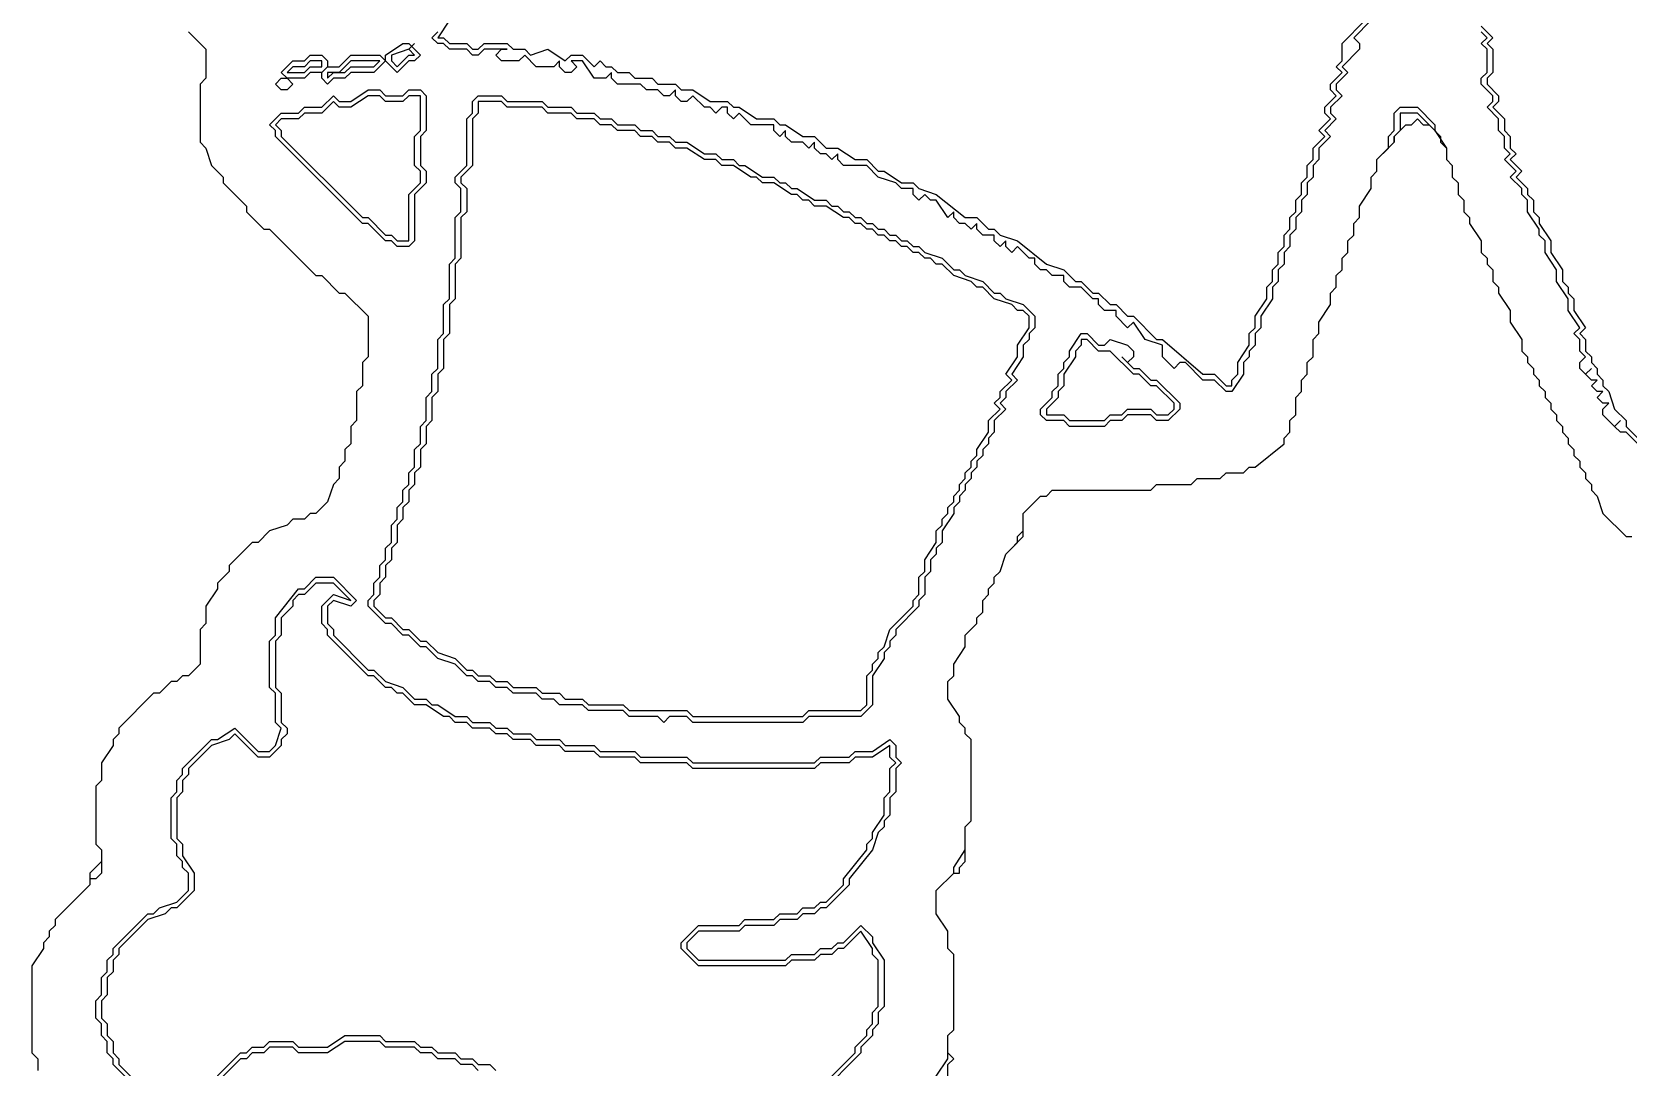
# Model space of a CAD drawing. Header units: millimetres. Extents: x 2 to 58.7, y 4.1 to 84.
# Drawn here: x 4.48 to 21.17, y 15.25 to 26.06 of the extents above; entities that cross this region are included whole.
import ezdxf

# ---------------------------------------------------------------- set-up
doc = ezdxf.new("R2010")
doc.units = ezdxf.units.MM
for name, color, linetype, true_color in [('CUT_OUTER', 1, 'Continuous', 0xa7a7a7), ('FILL_BLUE', 6, 'Continuous', 0x196fc6), ('FILL_SKIN', 3, 'Continuous', 0xfad3ab), ('FILL_WHITE', 4, 'Continuous', 0xf5f3f0), ('RAISED_METAL', 2, 'Continuous', 0xa7a7a7)]:
    doc.layers.add(name, color=color, linetype=linetype, true_color=true_color)

msp = doc.modelspace()

# ---------------------------------------------------------------- linework, layer by layer
at = {"layer": 'CUT_OUTER'}
for points in [[(6.121, 26.061), (6.303, 25.879), (6.303, 25.576), (6.242, 25.515), (6.242, 24.909), (6.303, 24.848), (6.363, 24.667), (6.484, 24.545), (6.484, 24.485), (6.727, 24.242), (6.727, 24.182), (6.909, 24), (6.969, 24), (7.454, 23.515), (7.515, 23.515), (7.696, 23.333), (7.757, 23.333), (7.999, 23.091), (7.999, 22.667), (7.939, 22.606), (7.939, 22.364), (7.878, 22.303), (7.878, 22), (7.818, 21.939), (7.818, 21.758), (7.757, 21.697), (7.757, 21.576), (7.696, 21.515), (7.696, 21.394), (7.636, 21.333), (7.575, 21.152), (7.454, 21.03), (7.393, 21.03), (7.333, 20.97), (7.212, 20.97), (7.151, 20.909), (6.969, 20.848), (6.848, 20.727), (6.787, 20.727), (6.545, 20.485), (6.545, 20.424), (6.424, 20.303), (6.424, 20.242), (6.303, 20.061), (6.303, 19.879), (6.242, 19.818), (6.242, 19.455), (6.121, 19.333), (6.06, 19.333), (6, 19.273), (5.939, 19.273), (5.818, 19.152), (5.757, 19.152), (5.394, 18.788), (5.394, 18.727), (5.333, 18.667), (5.333, 18.606), (5.212, 18.424), (5.212, 18.242), (5.151, 18.182), (5.151, 17.576), (5.212, 17.515), (5.212, 17.394), (5.091, 17.273), (5.091, 17.152), (4.727, 16.788), (4.727, 16.727), (4.666, 16.667), (4.666, 16.606), (4.606, 16.545), (4.606, 16.485), (4.485, 16.303), (4.485, 15.394), (4.545, 15.333), (4.545, 15.212)], [(14.059, 15.152), (14.059, 15.273), (14.12, 15.333), (14.059, 15.394), (14.059, 15.576), (14.12, 15.636), (14.12, 16.424), (14.059, 16.485), (14.059, 16.667), (13.938, 16.848), (13.938, 17.091), (14.12, 17.273), (14.18, 17.273), (14.18, 17.333), (14.241, 17.394), (14.241, 17.758), (14.302, 17.818), (14.302, 18.667), (14.241, 18.727), (14.241, 18.788), (14.18, 18.848), (14.18, 18.909), (14.059, 19.091), (14.059, 19.273), (14.12, 19.333), (14.12, 19.455), (14.241, 19.636), (14.241, 19.758), (14.362, 19.879), (14.362, 19.939), (14.423, 20), (14.423, 20.121), (14.483, 20.182), (14.483, 20.242), (14.544, 20.303), (14.544, 20.364), (14.605, 20.424), (14.665, 20.606), (14.847, 20.788), (14.847, 21.03), (15.029, 21.212), (15.089, 21.212), (15.15, 21.273), (16.18, 21.273), (16.241, 21.333), (16.604, 21.333), (16.665, 21.394), (16.907, 21.394), (16.968, 21.455), (17.15, 21.455), (17.21, 21.515), (17.271, 21.515), (17.574, 21.758), (17.574, 21.818), (17.634, 21.879), (17.634, 22), (17.695, 22.061), (17.695, 22.242), (17.756, 22.303), (17.756, 22.424), (17.816, 22.485), (17.816, 22.606), (17.877, 22.667), (17.877, 22.848), (17.937, 22.909), (17.937, 23.03), (18.059, 23.212), (18.059, 23.333), (18.119, 23.394), (18.119, 23.515), (18.18, 23.576), (18.18, 23.697), (18.24, 23.758), (18.24, 23.879), (18.301, 23.939), (18.301, 24.061), (18.362, 24.121), (18.362, 24.242), (18.483, 24.424), (18.483, 24.545), (18.543, 24.606), (18.543, 24.727), (18.725, 24.909), (18.725, 24.97), (18.846, 25.091), (18.907, 25.091), (18.968, 25.152), (19.028, 25.091), (19.089, 25.091), (19.21, 24.97), (19.21, 24.909), (19.271, 24.848), (19.271, 24.727), (19.331, 24.667), (19.331, 24.545), (19.392, 24.485), (19.392, 24.364), (19.452, 24.303), (19.452, 24.182), (19.513, 24.121), (19.513, 24.061), (19.634, 23.879), (19.634, 23.758), (19.695, 23.697), (19.695, 23.636), (19.755, 23.576), (19.755, 23.455), (19.816, 23.394), (19.816, 23.333), (19.937, 23.152), (19.937, 23.03), (20.058, 22.848), (20.058, 22.727), (20.119, 22.667), (20.119, 22.606), (20.18, 22.545), (20.18, 22.485), (20.24, 22.424), (20.24, 22.364), (20.301, 22.303), (20.301, 22.242), (20.361, 22.182), (20.361, 22.121), (20.422, 22.061), (20.422, 22), (20.483, 21.939), (20.483, 21.879), (20.543, 21.818), (20.543, 21.758), (20.604, 21.697), (20.604, 21.636), (20.664, 21.576), (20.664, 21.515), (20.725, 21.455), (20.725, 21.394), (20.786, 21.333), (20.786, 21.273), (20.846, 21.212), (20.907, 21.03), (21.149, 20.788), (21.21, 20.788)]]:
    msp.add_lwpolyline(points, dxfattribs=at)
at = {"layer": 'FILL_BLUE'}
for points in [[(8.848, 26.182), (8.727, 26), (8.787, 26), (8.848, 25.939), (9.03, 25.939), (9.09, 25.879), (9.151, 25.879), (9.211, 25.939), (9.454, 25.939), (9.514, 25.879), (9.636, 25.879), (9.696, 25.818), (9.878, 25.879), (10.06, 25.758), (10.12, 25.818), (10.241, 25.818), (10.363, 25.697), (10.423, 25.758), (10.484, 25.697), (10.544, 25.697), (10.605, 25.636), (10.726, 25.636), (10.787, 25.576), (10.969, 25.576), (11.029, 25.515), (11.211, 25.515), (11.272, 25.455), (11.393, 25.455), (11.575, 25.333), (11.756, 25.333), (11.817, 25.273), (11.878, 25.273), (12.059, 25.152), (12.241, 25.152), (12.302, 25.091), (12.362, 25.091), (12.544, 24.97), (12.665, 24.97), (12.787, 24.848), (12.908, 24.848), (13.09, 24.727), (13.211, 24.727), (13.332, 24.606), (13.393, 24.606), (13.574, 24.485), (13.696, 24.485), (13.756, 24.424), (13.938, 24.364), (14.241, 24.121), (14.362, 24.121), (14.483, 24), (14.544, 24), (14.605, 23.939), (14.786, 23.879), (15.089, 23.636), (15.271, 23.576), (15.392, 23.455), (15.453, 23.455), (15.574, 23.333), (15.635, 23.333), (15.756, 23.212), (15.817, 23.212), (15.938, 23.091), (15.998, 23.091), (16.241, 22.848), (16.301, 22.848), (16.726, 22.485), (16.847, 22.485), (16.968, 22.364), (17.029, 22.364), (17.029, 22.424), (17.089, 22.485), (17.089, 22.606), (17.21, 22.788), (17.21, 22.909), (17.271, 22.97), (17.271, 23.091), (17.392, 23.273), (17.392, 23.394), (17.453, 23.455), (17.453, 23.576), (17.513, 23.636), (17.513, 23.758), (17.574, 23.818), (17.574, 23.939), (17.634, 24), (17.634, 24.121), (17.695, 24.182), (17.695, 24.303), (17.756, 24.364), (17.756, 24.485), (17.816, 24.545), (17.816, 24.667), (17.877, 24.727), (17.877, 24.848), (17.998, 24.97), (17.937, 25.03), (18.059, 25.152), (17.998, 25.212), (17.998, 25.273), (18.119, 25.394), (18.059, 25.455), (18.059, 25.515), (18.18, 25.636), (18.119, 25.697), (18.18, 25.758), (18.18, 25.939), (18.422, 26.182)], [(19.634, 26.121), (19.755, 26), (19.695, 25.939), (19.755, 25.879), (19.755, 25.636), (19.695, 25.576), (19.695, 25.515), (19.816, 25.394), (19.816, 25.333), (19.755, 25.273), (19.877, 25.152), (19.877, 25.03), (19.937, 24.97), (19.937, 24.848), (19.998, 24.788), (19.937, 24.727), (20.058, 24.606), (19.998, 24.545), (20.119, 24.424), (20.119, 24.364), (20.18, 24.303), (20.18, 24.182), (20.24, 24.121), (20.24, 24.061), (20.361, 23.879), (20.361, 23.758), (20.483, 23.576), (20.483, 23.455), (20.543, 23.394), (20.543, 23.333), (20.604, 23.273), (20.604, 23.152), (20.725, 22.97), (20.664, 22.909), (20.725, 22.848), (20.725, 22.727), (20.786, 22.667), (20.786, 22.606), (20.846, 22.545), (20.846, 22.485), (20.907, 22.424), (20.907, 22.364), (20.967, 22.303), (21.028, 22.121), (21.149, 22), (21.149, 21.939), (21.331, 21.758)]]:
    msp.add_lwpolyline(points, dxfattribs=at)
for points in [[(7.515, 25.758), (7.393, 25.758), (7.333, 25.697), (7.212, 25.697), (7.151, 25.636), (7.333, 25.636), (7.393, 25.697), (7.515, 25.697)], [(7.03, 25.091), (7.09, 25.03), (7.09, 24.97), (7.939, 24.121), (7.999, 24.121), (8.181, 23.939), (8.242, 23.939), (8.302, 23.879), (8.424, 23.879), (8.424, 24.364), (8.545, 24.485), (8.545, 24.606), (8.484, 24.667), (8.484, 24.97), (8.545, 25.03), (8.545, 25.394), (8.424, 25.394), (8.363, 25.333), (8.181, 25.333), (8.121, 25.394), (7.999, 25.394), (7.818, 25.273), (7.696, 25.273), (7.636, 25.333), (7.515, 25.212), (7.333, 25.212), (7.272, 25.152), (7.09, 25.152)], [(15.089, 22.061), (15.271, 22.061), (15.332, 22), (15.695, 22), (15.756, 22.061), (15.877, 22.061), (15.938, 22.121), (16.18, 22.121), (16.241, 22.061), (16.362, 22.061), (16.423, 22.121), (16.423, 22.182), (16.241, 22.364), (16.18, 22.364), (16.059, 22.485), (15.998, 22.485), (15.756, 22.727), (15.635, 22.727), (15.514, 22.848), (15.453, 22.848), (15.453, 22.788), (15.392, 22.727), (15.392, 22.667), (15.271, 22.485), (15.271, 22.364), (15.211, 22.303), (15.211, 22.242), (15.089, 22.121)]]:
    msp.add_lwpolyline(points, close=True, dxfattribs=at)
at = {"layer": 'FILL_SKIN'}
msp.add_lwpolyline([(9.151, 25.333), (9.151, 25.212), (9.09, 25.152), (9.09, 24.667), (8.969, 24.545), (8.969, 24.485), (9.03, 24.424), (9.03, 24.182), (8.969, 24.121), (8.969, 23.697), (8.908, 23.636), (8.908, 23.273), (8.848, 23.212), (8.848, 22.909), (8.787, 22.848), (8.787, 22.545), (8.727, 22.485), (8.727, 22.303), (8.666, 22.242), (8.666, 22), (8.605, 21.939), (8.605, 21.758), (8.545, 21.697), (8.545, 21.515), (8.484, 21.455), (8.484, 21.333), (8.424, 21.273), (8.424, 21.152), (8.363, 21.091), (8.363, 20.97), (8.302, 20.909), (8.302, 20.727), (8.242, 20.667), (8.242, 20.545), (8.181, 20.485), (8.181, 20.364), (8.121, 20.303), (8.121, 20.182), (8.06, 20.121), (8.06, 20.061), (8.181, 19.939), (8.242, 19.939), (8.363, 19.818), (8.424, 19.818), (8.545, 19.697), (8.605, 19.697), (8.727, 19.576), (8.908, 19.515), (9.03, 19.394), (9.09, 19.394), (9.151, 19.333), (9.272, 19.333), (9.333, 19.273), (9.454, 19.273), (9.514, 19.212), (9.757, 19.212), (9.817, 19.152), (9.999, 19.152), (10.06, 19.091), (10.241, 19.091), (10.302, 19.03), (10.666, 19.03), (10.726, 18.97), (11.332, 18.97), (11.393, 18.909), (12.544, 18.909), (12.605, 18.97), (13.15, 18.97), (13.211, 19.03), (13.211, 19.333), (13.271, 19.394), (13.271, 19.455), (13.332, 19.515), (13.332, 19.576), (13.393, 19.636), (13.453, 19.818), (13.696, 20.061), (13.696, 20.121), (13.756, 20.182), (13.756, 20.364), (13.817, 20.424), (13.817, 20.545), (13.938, 20.727), (13.938, 20.848), (13.999, 20.909), (13.999, 20.97), (14.059, 21.03), (14.059, 21.091), (14.12, 21.152), (14.12, 21.212), (14.18, 21.273), (14.18, 21.333), (14.241, 21.394), (14.241, 21.455), (14.302, 21.515), (14.302, 21.576), (14.362, 21.636), (14.362, 21.697), (14.483, 21.879), (14.483, 22), (14.605, 22.121), (14.544, 22.182), (14.605, 22.242), (14.605, 22.303), (14.726, 22.424), (14.665, 22.485), (14.786, 22.667), (14.786, 22.788), (14.908, 22.97), (14.908, 23.091), (14.847, 23.152), (14.786, 23.152), (14.726, 23.212), (14.544, 23.273), (14.423, 23.394), (14.362, 23.394), (14.302, 23.455), (14.12, 23.515), (13.999, 23.636), (13.938, 23.636), (13.877, 23.697), (13.817, 23.697), (13.756, 23.758), (13.696, 23.758), (13.635, 23.818), (13.574, 23.818), (13.514, 23.879), (13.453, 23.879), (13.393, 23.939), (13.332, 23.939), (13.271, 24), (13.211, 24), (13.15, 24.061), (13.09, 24.061), (13.029, 24.121), (12.968, 24.121), (12.787, 24.242), (12.665, 24.242), (12.605, 24.303), (12.544, 24.303), (12.484, 24.364), (12.423, 24.364), (12.241, 24.485), (12.12, 24.485), (12.059, 24.545), (11.999, 24.545), (11.817, 24.667), (11.696, 24.667), (11.635, 24.727), (11.514, 24.727), (11.332, 24.848), (11.211, 24.848), (11.15, 24.909), (11.029, 24.909), (10.969, 24.97), (10.847, 24.97), (10.787, 25.03), (10.605, 25.03), (10.544, 25.091), (10.423, 25.091), (10.363, 25.152), (10.181, 25.152), (10.12, 25.212), (9.878, 25.212), (9.817, 25.273), (9.454, 25.273), (9.393, 25.333)], close=True, dxfattribs=at)
at = {"layer": 'FILL_WHITE'}
for points in [[(8.484, 25.939), (8.424, 25.879), (8.242, 25.818), (8.242, 25.758), (8.302, 25.697), (8.424, 25.818), (8.484, 25.818), (8.424, 25.879)], [(8.121, 25.758), (7.818, 25.758), (7.696, 25.636), (7.575, 25.636), (7.575, 25.576), (7.636, 25.636), (7.757, 25.636), (7.818, 25.697), (8.06, 25.697)], [(18.725, 24.909), (18.725, 24.97), (18.846, 25.091), (18.907, 25.091), (18.968, 25.152), (19.028, 25.091), (19.089, 25.091), (18.968, 25.212), (18.786, 25.212), (18.786, 25.03), (18.725, 24.97)]]:
    msp.add_lwpolyline(points, close=True, dxfattribs=at)
for points in [[(12.665, 14.97), (13.09, 15.394), (13.09, 15.455), (13.211, 15.576), (13.211, 15.636), (13.271, 15.697), (13.271, 15.818), (13.332, 15.879), (13.332, 16.364), (13.271, 16.424), (13.271, 16.485), (13.15, 16.667), (12.968, 16.485), (12.908, 16.485), (12.847, 16.424), (12.726, 16.424), (12.665, 16.364), (12.423, 16.364), (12.362, 16.303), (11.453, 16.303), (11.272, 16.485), (11.272, 16.545), (11.453, 16.727), (11.878, 16.727), (11.938, 16.788), (12.241, 16.788), (12.302, 16.848), (12.484, 16.848), (12.544, 16.909), (12.665, 16.909), (12.726, 16.97), (12.787, 16.97), (12.968, 17.152), (12.968, 17.212), (13.211, 17.515), (13.211, 17.576), (13.271, 17.636), (13.271, 17.697), (13.393, 17.879), (13.393, 18.061), (13.453, 18.121), (13.453, 18.364), (13.514, 18.424), (13.453, 18.485), (13.453, 18.606), (13.271, 18.485), (13.09, 18.485), (13.029, 18.424), (12.726, 18.424), (12.665, 18.364), (11.393, 18.364), (11.332, 18.424), (10.847, 18.424), (10.787, 18.485), (10.423, 18.485), (10.363, 18.545), (10.06, 18.545), (9.999, 18.606), (9.757, 18.606), (9.696, 18.667), (9.514, 18.667), (9.454, 18.727), (9.333, 18.727), (9.272, 18.788), (9.09, 18.788), (9.03, 18.848), (8.908, 18.848), (8.848, 18.909), (8.787, 18.909), (8.605, 19.03), (8.484, 19.03), (8.363, 19.152), (8.302, 19.152), (8.242, 19.212), (8.181, 19.212), (8.06, 19.333), (7.999, 19.333), (7.575, 19.758), (7.575, 19.818), (7.515, 19.879), (7.515, 20.061), (7.636, 20.182), (7.818, 20.121), (7.636, 20.303), (7.454, 20.303), (7.333, 20.182), (7.272, 20.182), (7.212, 20.121), (7.212, 20.061), (7.09, 19.939), (7.09, 19.758), (7.03, 19.697), (7.03, 19.212), (7.09, 19.152), (7.09, 18.848), (7.151, 18.788), (7.151, 18.727), (7.09, 18.667), (7.09, 18.606), (6.969, 18.485), (6.848, 18.485), (6.606, 18.727), (6.545, 18.667), (6.363, 18.606), (6.121, 18.364), (6.121, 18.303), (6.06, 18.242), (6.06, 18.121), (6, 18.061), (6, 17.636), (6.06, 17.576), (6.06, 17.455), (6.181, 17.273), (6.181, 17.091), (6, 16.909), (5.939, 16.909), (5.878, 16.848), (5.697, 16.788), (5.394, 16.485), (5.394, 16.424), (5.333, 16.364), (5.333, 16.242), (5.272, 16.182), (5.272, 16), (5.212, 15.939), (5.212, 15.758), (5.272, 15.697), (5.272, 15.576), (5.333, 15.515), (5.333, 15.394), (5.394, 15.333), (5.394, 15.273), (5.575, 15.091)], [(6.181, 14.909), (6.666, 15.394), (6.727, 15.394), (6.787, 15.455), (6.909, 15.455), (6.969, 15.515), (7.212, 15.515), (7.272, 15.455), (7.575, 15.455), (7.757, 15.576), (8.121, 15.576), (8.181, 15.515), (8.484, 15.515), (8.545, 15.455), (8.666, 15.455), (8.727, 15.394), (8.908, 15.394), (8.969, 15.333), (9.09, 15.333), (9.151, 15.273), (9.272, 15.273), (9.333, 15.212)]]:
    msp.add_lwpolyline(points, dxfattribs=at)
at = {"layer": 'RAISED_METAL'}
for points in [[(6.121, 26.061), (6.303, 25.879), (6.303, 25.576), (6.242, 25.515), (6.242, 24.909), (6.303, 24.848), (6.363, 24.667), (6.484, 24.545), (6.484, 24.485), (6.727, 24.242), (6.727, 24.182), (6.909, 24), (6.969, 24), (7.454, 23.515), (7.515, 23.515), (7.696, 23.333), (7.757, 23.333), (7.999, 23.091), (7.999, 22.667), (7.939, 22.606), (7.939, 22.364), (7.878, 22.303), (7.878, 22), (7.818, 21.939), (7.818, 21.758), (7.757, 21.697), (7.757, 21.576), (7.696, 21.515), (7.696, 21.394), (7.636, 21.333), (7.575, 21.152), (7.454, 21.03), (7.393, 21.03), (7.333, 20.97), (7.212, 20.97), (7.151, 20.909), (6.969, 20.848), (6.848, 20.727), (6.787, 20.727), (6.545, 20.485), (6.545, 20.424), (6.424, 20.303), (6.424, 20.242), (6.303, 20.061), (6.303, 19.879), (6.242, 19.818), (6.242, 19.455), (6.121, 19.333), (6.06, 19.333), (6, 19.273), (5.939, 19.273), (5.818, 19.152), (5.757, 19.152), (5.394, 18.788), (5.394, 18.727), (5.333, 18.667), (5.333, 18.606), (5.212, 18.424), (5.212, 18.242), (5.151, 18.182), (5.151, 17.576), (5.212, 17.515), (5.212, 17.273), (5.151, 17.212), (5.091, 17.212), (5.091, 17.152), (4.727, 16.788), (4.727, 16.727), (4.666, 16.667), (4.666, 16.606), (4.606, 16.545), (4.606, 16.485), (4.485, 16.303), (4.485, 15.394), (4.545, 15.333), (4.545, 15.212)], [(18.483, 26.182), (18.301, 26), (18.362, 25.939), (18.362, 25.879), (18.18, 25.697), (18.24, 25.636), (18.119, 25.515), (18.119, 25.455), (18.18, 25.394), (18.059, 25.273), (18.059, 25.212), (18.119, 25.152), (17.998, 25.03), (18.059, 24.97), (17.937, 24.848), (17.937, 24.727), (17.877, 24.667), (17.877, 24.545), (17.816, 24.485), (17.816, 24.364), (17.756, 24.303), (17.756, 24.182), (17.695, 24.121), (17.695, 24), (17.634, 23.939), (17.634, 23.818), (17.574, 23.758), (17.574, 23.636), (17.513, 23.576), (17.513, 23.455), (17.453, 23.394), (17.453, 23.273), (17.331, 23.091), (17.331, 22.97), (17.271, 22.909), (17.271, 22.788), (17.21, 22.727), (17.21, 22.667), (17.15, 22.606), (17.15, 22.485), (17.029, 22.303), (16.968, 22.303), (16.847, 22.424), (16.726, 22.424), (16.544, 22.606), (16.483, 22.606), (16.423, 22.545), (16.301, 22.667), (16.301, 22.788), (16.12, 22.848), (15.998, 23.03), (15.938, 22.97), (15.817, 23.091), (15.817, 23.152), (15.695, 23.152), (15.635, 23.212), (15.635, 23.273), (15.574, 23.273), (15.453, 23.394), (15.332, 23.394), (15.271, 23.455), (15.271, 23.515), (15.15, 23.515), (15.089, 23.576), (15.029, 23.576), (14.968, 23.636), (14.968, 23.697), (14.908, 23.697), (14.786, 23.818), (14.726, 23.758), (14.665, 23.818), (14.665, 23.879), (14.605, 23.818), (14.544, 23.879), (14.544, 23.939), (14.423, 23.939), (14.362, 24), (14.362, 24.061), (14.302, 24), (14.241, 24.061), (14.18, 24.061), (14.12, 24.121), (14.12, 24.182), (14.059, 24.121), (13.938, 24.303), (13.877, 24.303), (13.817, 24.364), (13.756, 24.303), (13.696, 24.364), (13.696, 24.424), (13.574, 24.424), (13.514, 24.485), (13.332, 24.545), (13.211, 24.667), (12.968, 24.667), (12.908, 24.727), (12.908, 24.788), (12.847, 24.727), (12.787, 24.788), (12.726, 24.788), (12.665, 24.848), (12.665, 24.909), (12.605, 24.848), (12.544, 24.909), (12.423, 24.909), (12.362, 24.97), (12.362, 25.03), (12.302, 24.97), (12.241, 25.03), (12.241, 25.091), (11.999, 25.091), (11.878, 25.212), (11.817, 25.152), (11.756, 25.212), (11.756, 25.273), (11.696, 25.273), (11.635, 25.212), (11.575, 25.273), (11.514, 25.273), (11.393, 25.394), (11.332, 25.333), (11.272, 25.333), (11.211, 25.394), (11.211, 25.455), (11.15, 25.394), (11.09, 25.394), (11.029, 25.455), (10.908, 25.455), (10.847, 25.515), (10.605, 25.515), (10.544, 25.576), (10.544, 25.636), (10.484, 25.576), (10.363, 25.576), (10.241, 25.758), (10.12, 25.758), (10.181, 25.697), (10.12, 25.636), (10.06, 25.636), (9.999, 25.697), (9.999, 25.758), (9.939, 25.697), (9.757, 25.697), (9.636, 25.818), (9.575, 25.758), (9.393, 25.758), (9.333, 25.818), (9.393, 25.879), (9.454, 25.879), (9.211, 25.879), (9.151, 25.818), (9.09, 25.818), (9.03, 25.879), (8.848, 25.879), (8.787, 25.939), (8.727, 25.939), (8.666, 26), (8.727, 26.061)], [(21.27, 21.758), (21.149, 21.879), (21.089, 21.879), (21.028, 21.939), (21.089, 22), (21.028, 21.939), (20.907, 22.061), (20.907, 22.121), (20.967, 22.182), (20.907, 22.182), (20.846, 22.242), (20.907, 22.303), (20.846, 22.303), (20.786, 22.364), (20.846, 22.424), (20.786, 22.424), (20.725, 22.485), (20.786, 22.545), (20.725, 22.485), (20.664, 22.545), (20.664, 22.606), (20.725, 22.667), (20.664, 22.727), (20.664, 22.848), (20.604, 22.909), (20.664, 22.97), (20.543, 23.152), (20.543, 23.273), (20.422, 23.455), (20.422, 23.576), (20.301, 23.758), (20.301, 23.879), (20.24, 23.939), (20.24, 24), (20.119, 24.182), (20.119, 24.303), (20.058, 24.364), (20.058, 24.424), (19.937, 24.545), (19.998, 24.606), (19.877, 24.727), (19.937, 24.788), (19.877, 24.848), (19.877, 24.97), (19.816, 25.03), (19.816, 25.152), (19.695, 25.273), (19.755, 25.333), (19.755, 25.394), (19.634, 25.515), (19.634, 25.576), (19.695, 25.636), (19.695, 25.879), (19.634, 25.939), (19.695, 26), (19.634, 26.061)], [(13.938, 15.152), (14.059, 15.333), (14.059, 15.576), (14.12, 15.636), (14.12, 16.424), (14.059, 16.485), (14.059, 16.667), (13.938, 16.848), (13.938, 17.091), (14.12, 17.273), (14.12, 17.333), (14.241, 17.515), (14.241, 17.758), (14.302, 17.818), (14.302, 18.667), (14.241, 18.727), (14.241, 18.788), (14.18, 18.848), (14.18, 18.909), (14.059, 19.091), (14.059, 19.273), (14.12, 19.333), (14.12, 19.455), (14.241, 19.636), (14.241, 19.758), (14.362, 19.879), (14.362, 19.939), (14.423, 20), (14.423, 20.121), (14.483, 20.182), (14.483, 20.242), (14.544, 20.303), (14.544, 20.364), (14.605, 20.424), (14.665, 20.606), (14.786, 20.727), (14.786, 20.788), (14.847, 20.848), (14.847, 21.03), (15.029, 21.212), (15.089, 21.212), (15.15, 21.273), (16.18, 21.273), (16.241, 21.333), (16.604, 21.333), (16.665, 21.394), (16.907, 21.394), (16.968, 21.455), (17.15, 21.455), (17.21, 21.515), (17.271, 21.515), (17.574, 21.758), (17.574, 21.818), (17.634, 21.879), (17.634, 22), (17.695, 22.061), (17.695, 22.242), (17.756, 22.303), (17.756, 22.424), (17.816, 22.485), (17.816, 22.606), (17.877, 22.667), (17.877, 22.848), (17.937, 22.909), (17.937, 23.03), (18.059, 23.212), (18.059, 23.333), (18.119, 23.394), (18.119, 23.515), (18.18, 23.576), (18.18, 23.697), (18.24, 23.758), (18.24, 23.879), (18.301, 23.939), (18.301, 24.061), (18.362, 24.121), (18.362, 24.242), (18.483, 24.424), (18.483, 24.545), (18.543, 24.606), (18.543, 24.727), (18.665, 24.848), (18.665, 24.97), (18.725, 25.03), (18.725, 25.212), (18.786, 25.273), (18.968, 25.273), (19.149, 25.091), (19.149, 25.03), (19.271, 24.848), (19.271, 24.727), (19.331, 24.667), (19.331, 24.545), (19.392, 24.485), (19.392, 24.364), (19.452, 24.303), (19.452, 24.182), (19.513, 24.121), (19.513, 24.061), (19.634, 23.879), (19.634, 23.758), (19.695, 23.697), (19.695, 23.636), (19.755, 23.576), (19.755, 23.455), (19.816, 23.394), (19.816, 23.333), (19.937, 23.152), (19.937, 23.03), (20.058, 22.848), (20.058, 22.727), (20.119, 22.667), (20.119, 22.606), (20.18, 22.545), (20.18, 22.485), (20.24, 22.424), (20.24, 22.364), (20.301, 22.303), (20.301, 22.242), (20.361, 22.182), (20.361, 22.121), (20.422, 22.061), (20.422, 22), (20.483, 21.939), (20.483, 21.879), (20.543, 21.818), (20.543, 21.758), (20.604, 21.697), (20.604, 21.636), (20.664, 21.576), (20.664, 21.515), (20.725, 21.455), (20.725, 21.394), (20.786, 21.333), (20.786, 21.273), (20.846, 21.212), (20.907, 21.03), (21.149, 20.788), (21.21, 20.788)], [(5.515, 15.091), (5.333, 15.273), (5.333, 15.333), (5.272, 15.394), (5.272, 15.515), (5.212, 15.576), (5.212, 15.697), (5.151, 15.758), (5.151, 15.939), (5.212, 16), (5.212, 16.182), (5.272, 16.242), (5.272, 16.364), (5.333, 16.424), (5.333, 16.485), (5.697, 16.848), (5.757, 16.848), (5.818, 16.909), (6, 16.97), (6.121, 17.091), (6.121, 17.273), (6.06, 17.333), (6.06, 17.394), (6, 17.455), (6, 17.576), (5.939, 17.636), (5.939, 18.061), (6, 18.121), (6, 18.242), (6.06, 18.303), (6.06, 18.364), (6.363, 18.667), (6.424, 18.667), (6.606, 18.788), (6.848, 18.545), (6.969, 18.545), (7.03, 18.606), (7.09, 18.788), (7.03, 18.848), (7.03, 19.152), (6.969, 19.212), (6.969, 19.697), (7.03, 19.758), (7.03, 19.939), (7.272, 20.242), (7.333, 20.242), (7.454, 20.364), (7.636, 20.364), (7.878, 20.121), (7.818, 20.061), (7.636, 20.121), (7.575, 20.061), (7.575, 19.879), (7.636, 19.818), (7.636, 19.758), (7.999, 19.394), (8.06, 19.394), (8.181, 19.273), (8.363, 19.212), (8.484, 19.091), (8.605, 19.091), (8.666, 19.03), (8.727, 19.03), (8.908, 18.909), (9.03, 18.909), (9.09, 18.848), (9.272, 18.848), (9.333, 18.788), (9.454, 18.788), (9.514, 18.727), (9.696, 18.727), (9.757, 18.667), (9.999, 18.667), (10.06, 18.606), (10.363, 18.606), (10.423, 18.545), (10.787, 18.545), (10.847, 18.485), (11.332, 18.485), (11.393, 18.424), (12.665, 18.424), (12.726, 18.485), (13.029, 18.485), (13.09, 18.545), (13.271, 18.545), (13.453, 18.667), (13.514, 18.606), (13.514, 18.485), (13.574, 18.424), (13.514, 18.364), (13.514, 18.121), (13.453, 18.061), (13.453, 17.879), (13.393, 17.818), (13.393, 17.758), (13.332, 17.697), (13.271, 17.515), (13.029, 17.212), (13.029, 17.152), (12.787, 16.909), (12.726, 16.909), (12.665, 16.848), (12.544, 16.848), (12.484, 16.788), (12.302, 16.788), (12.241, 16.727), (11.938, 16.727), (11.878, 16.667), (11.453, 16.667), (11.332, 16.545), (11.332, 16.485), (11.453, 16.364), (12.362, 16.364), (12.423, 16.424), (12.665, 16.424), (12.726, 16.485), (12.847, 16.485), (12.908, 16.545), (12.968, 16.545), (13.15, 16.727), (13.271, 16.606), (13.271, 16.545), (13.393, 16.364), (13.393, 15.879), (13.332, 15.818), (13.332, 15.697), (13.271, 15.636), (13.271, 15.576), (13.15, 15.455), (13.15, 15.394), (12.726, 14.97)], [(9.151, 15.212), (9.09, 15.273), (8.969, 15.273), (8.908, 15.333), (8.727, 15.333), (8.666, 15.394), (8.545, 15.394), (8.484, 15.455), (8.181, 15.455), (8.121, 15.515), (7.757, 15.515), (7.575, 15.394), (7.272, 15.394), (7.212, 15.455), (6.969, 15.455), (6.909, 15.394), (6.787, 15.394), (6.727, 15.333), (6.666, 15.333), (6.242, 14.909)]]:
    msp.add_lwpolyline(points, dxfattribs=at)
for points in [[(8.181, 25.758), (8.181, 25.818), (8.363, 25.939), (8.424, 25.939), (8.545, 25.818), (8.484, 25.758), (8.424, 25.758), (8.302, 25.636)], [(7.575, 25.758), (7.575, 25.697), (7.515, 25.636), (7.393, 25.636), (7.333, 25.576), (7.151, 25.576), (7.09, 25.636), (7.212, 25.758), (7.333, 25.758), (7.393, 25.818), (7.515, 25.818)], [(7.515, 25.576), (7.515, 25.636), (7.575, 25.697), (7.696, 25.697), (7.818, 25.818), (8.121, 25.818), (8.181, 25.758), (8.06, 25.636), (7.818, 25.636), (7.757, 25.576), (7.636, 25.576), (7.575, 25.515)], [(7.03, 25.515), (7.09, 25.576), (7.151, 25.576), (7.212, 25.515), (7.151, 25.455), (7.09, 25.455)], [(6.969, 25.091), (7.09, 25.212), (7.272, 25.212), (7.333, 25.273), (7.515, 25.273), (7.636, 25.394), (7.696, 25.333), (7.818, 25.333), (7.999, 25.455), (8.121, 25.455), (8.181, 25.394), (8.363, 25.394), (8.424, 25.455), (8.545, 25.455), (8.605, 25.394), (8.605, 25.03), (8.545, 24.97), (8.545, 24.667), (8.605, 24.606), (8.605, 24.485), (8.484, 24.364), (8.484, 23.879), (8.424, 23.818), (8.302, 23.818), (8.242, 23.879), (8.181, 23.879), (7.999, 24.061), (7.939, 24.061), (7.03, 24.97), (7.03, 25.03)], [(9.151, 25.394), (9.393, 25.394), (9.454, 25.333), (9.817, 25.333), (9.878, 25.273), (10.12, 25.273), (10.181, 25.212), (10.363, 25.212), (10.423, 25.152), (10.544, 25.152), (10.605, 25.091), (10.787, 25.091), (10.847, 25.03), (10.969, 25.03), (11.029, 24.97), (11.15, 24.97), (11.211, 24.909), (11.332, 24.909), (11.514, 24.788), (11.635, 24.788), (11.696, 24.727), (11.817, 24.727), (11.878, 24.667), (11.938, 24.667), (12.12, 24.545), (12.241, 24.545), (12.302, 24.485), (12.362, 24.485), (12.423, 24.424), (12.484, 24.424), (12.665, 24.303), (12.787, 24.303), (12.847, 24.242), (12.908, 24.242), (12.968, 24.182), (13.029, 24.182), (13.09, 24.121), (13.15, 24.121), (13.211, 24.061), (13.271, 24.061), (13.332, 24), (13.393, 24), (13.453, 23.939), (13.514, 23.939), (13.574, 23.879), (13.635, 23.879), (13.696, 23.818), (13.756, 23.818), (13.817, 23.758), (13.999, 23.697), (14.12, 23.576), (14.18, 23.576), (14.241, 23.515), (14.423, 23.455), (14.544, 23.333), (14.605, 23.333), (14.665, 23.273), (14.847, 23.212), (14.968, 23.091), (14.968, 22.97), (14.908, 22.909), (14.908, 22.848), (14.847, 22.788), (14.847, 22.667), (14.726, 22.485), (14.786, 22.424), (14.665, 22.303), (14.665, 22.242), (14.605, 22.182), (14.665, 22.121), (14.544, 22), (14.544, 21.879), (14.483, 21.818), (14.483, 21.758), (14.423, 21.697), (14.423, 21.636), (14.362, 21.576), (14.362, 21.515), (14.302, 21.455), (14.302, 21.394), (14.241, 21.333), (14.241, 21.273), (14.18, 21.212), (14.18, 21.152), (14.12, 21.091), (14.12, 21.03), (13.999, 20.848), (13.999, 20.727), (13.938, 20.667), (13.938, 20.606), (13.877, 20.545), (13.877, 20.424), (13.817, 20.364), (13.817, 20.182), (13.756, 20.121), (13.756, 20.061), (13.514, 19.818), (13.514, 19.758), (13.453, 19.697), (13.453, 19.636), (13.393, 19.576), (13.393, 19.515), (13.271, 19.333), (13.271, 19.03), (13.15, 18.909), (12.605, 18.909), (12.544, 18.848), (11.393, 18.848), (11.332, 18.909), (11.15, 18.909), (11.09, 18.848), (11.029, 18.909), (10.726, 18.909), (10.666, 18.97), (10.302, 18.97), (10.241, 19.03), (9.999, 19.03), (9.939, 19.091), (9.817, 19.091), (9.757, 19.152), (9.514, 19.152), (9.454, 19.212), (9.333, 19.212), (9.272, 19.273), (9.151, 19.273), (9.09, 19.333), (9.03, 19.333), (8.908, 19.455), (8.727, 19.515), (8.605, 19.636), (8.545, 19.636), (8.424, 19.758), (8.363, 19.758), (8.242, 19.879), (8.181, 19.879), (7.999, 20.061), (7.999, 20.121), (8.06, 20.182), (8.06, 20.303), (8.121, 20.364), (8.121, 20.485), (8.181, 20.545), (8.181, 20.667), (8.242, 20.727), (8.242, 20.909), (8.302, 20.97), (8.302, 21.091), (8.363, 21.152), (8.363, 21.273), (8.424, 21.333), (8.424, 21.455), (8.484, 21.515), (8.484, 21.697), (8.545, 21.758), (8.545, 21.939), (8.605, 22), (8.605, 22.242), (8.666, 22.303), (8.666, 22.485), (8.727, 22.545), (8.727, 22.848), (8.787, 22.909), (8.787, 23.212), (8.848, 23.273), (8.848, 23.636), (8.908, 23.697), (8.908, 24.121), (8.969, 24.182), (8.969, 24.424), (8.908, 24.485), (8.908, 24.545), (9.03, 24.667), (9.03, 25.152), (9.09, 25.212), (9.09, 25.333)], [(15.029, 22.061), (15.029, 22.121), (15.15, 22.242), (15.15, 22.303), (15.211, 22.364), (15.211, 22.485), (15.271, 22.545), (15.271, 22.606), (15.332, 22.667), (15.332, 22.727), (15.453, 22.909), (15.514, 22.909), (15.635, 22.788), (15.695, 22.788), (15.756, 22.848), (15.938, 22.788), (15.998, 22.727), (15.998, 22.667), (15.938, 22.606), (15.877, 22.667), (15.998, 22.545), (16.059, 22.545), (16.18, 22.424), (16.241, 22.424), (16.483, 22.182), (16.483, 22.121), (16.362, 22), (16.241, 22), (16.18, 22.061), (15.938, 22.061), (15.877, 22), (15.756, 22), (15.695, 21.939), (15.332, 21.939), (15.271, 22), (15.089, 22)]]:
    msp.add_lwpolyline(points, close=True, dxfattribs=at)

doc.saveas('drawing.dxf')
